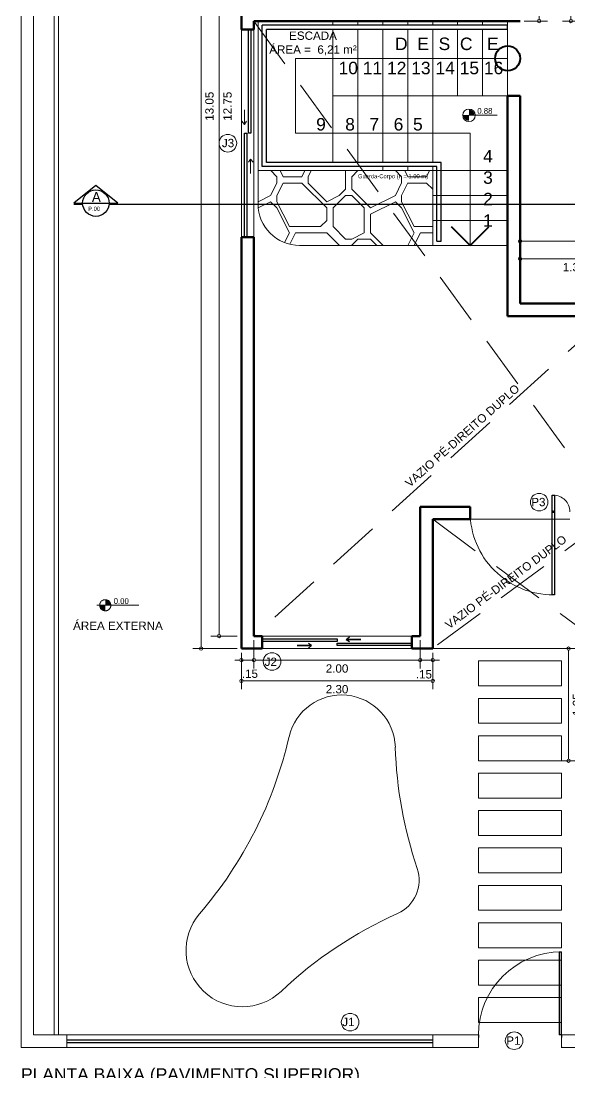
# Model space of a CAD drawing. Header units: millimetres. Extents: x 13 to 97.1, y 11.9 to 71.3.
# Drawn here: x 37.18 to 43.78, y 32.06 to 44.71 of the extents above; entities that cross this region are included whole.
import ezdxf

# ---------------------------------------------------------------- set-up
doc = ezdxf.new("R2010")
doc.units = ezdxf.units.MM
doc.linetypes.add('TRACEJADA', pattern=[19.05, 12.7, -6.35])
for name, color, linetype, lineweight in [('COTAS', 7, 'Continuous', 13), ('DESNÍVEL', 3, 'Continuous', 15), ('GUARDA-CORPO', 30, 'Continuous', 25), ('JANELA', 2, 'Continuous', 25), ('PAREDE CORTADA', 6, 'Continuous', 60), ('PEITORIL', 4, 'Continuous', 15), ('PORTAS', 1, 'Continuous', 25), ('PROJEÇÃO', 7, 'TRACEJADA', 15), ('TEXTO AMBIENTE', 7, 'Continuous', 30), ('TEXTO TÍTULO', 7, 'Continuous', 40), ('TRAÇO FINO', 7, 'Continuous', 13)]:
    doc.layers.add(name, color=color, linetype=linetype, lineweight=lineweight)
doc.layers.add('LINHA DE CORTE', color=2, linetype='Continuous')
doc.styles.get("Standard").update_dxf_attribs({"font": 'arial.ttf'})
doc.styles.add('STYLE2', font='stylu.ttf', dxfattribs={"height": 0.05})
doc.styles.add('STYLUS', font='stylu.ttf')
doc.dimstyles.new('Cota Projetos Arquitetônicos', dxfattribs={"dimtxt": 0.1, "dimasz": 0.04, "dimexe": 0.1, "dimexo": 0.05, "dimgap": 0.05, "dimtad": 4, "dimzin": 4, "dimdsep": 46, "dimtxsty": 'Standard', "dimblk": 'DOTBLANK', "dimcen": 0.09, "dimclrd": 7, "dimclre": 7, "dimclrt": 7, "dimadec": 0, "dimazin": 0, "dimtfac": 1, "dimtmove": 2, "dimatfit": 3, "dimfxl": 1, "dimtolj": 1, "dimtzin": 0, "dimlwd": 13, "dimlwe": 13, "dimarcsym": 0})

# ---------------------------------------------------------------- blocks, each defined once
blk = doc.blocks.new('símblo de nivel_PLANTA')
h = blk.add_hatch(color=256)
h.paths.add_polyline_path([(0, 0.331), (0, 0.264), (0.068, 0.264, 0.414214)])
h.paths.add_polyline_path([(0, 0.264), (-0.068, 0.264, 0.414214), (0, 0.196)])
for p, q in [((-0.1, 0.264), (0.403, 0.264)), ((-0.068, 0.264), (0.246, 0.264)), ((-0.068, 0.264), (0.246, 0.264))]:
    blk.add_line(p, q)
blk.add_circle((0, 0.264), 0.0675)
at = {"style": 'STYLUS'}
blk.add_text('0.00', height=0.07, dxfattribs=at).set_placement((0.101, 0.28))
blk = doc.blocks.new('_DotBlank')
at = {"color": 0, "linetype": 'ByBlock', "lineweight": -2}
blk.add_line((-0.5, 0), (-1, 0), dxfattribs=at)
blk.add_circle((0, 0), 0.5, dxfattribs=at)
blk = doc.blocks.new('*D411')
at = {"layer": 'COTAS', "color": 7, "linetype": 'Continuous', "lineweight": 13, "transparency": 16777216}
for p, q in [((39.779, 50.213), (39.244, 50.213)), ((39.344, 50.173), (39.344, 37.203)), ((39.779, 37.163), (39.244, 37.163))]:
    blk.add_line(p, q, dxfattribs=at)
at = {"layer": 'Defpoints', "color": 0, "transparency": 16777216}
for p in [(39.829, 50.213), (39.344, 37.163), (39.829, 37.163)]:
    blk.add_point(p, dxfattribs=at)
at = {"layer": 'COTAS', "color": 7, "lineweight": 13, "transparency": 16777216, "xscale": 0.04, "yscale": 0.04, "zscale": 0.04}
for p, rotation in [((39.344, 50.213), 90), ((39.344, 37.163), 270)]:
    blk.add_blockref('_DotBlank', p, dxfattribs=dict(at, rotation=rotation))
at = {"layer": 'COTAS', "color": 7, "transparency": 16777216, "insert": (39.445, 43.688), "char_height": 0.1, "attachment_point": 5, "rotation": 90}
blk.add_mtext('\\A1;13.05', dxfattribs=at)
blk = doc.blocks.new('*D315')
at = {"layer": 'COTAS', "color": 7, "linetype": 'Continuous', "lineweight": 13, "transparency": 16777216}
for p, q in [((39.779, 50.063), (39.46, 50.063)), ((39.56, 37.353), (39.56, 50.023)), ((39.779, 37.313), (39.46, 37.313))]:
    blk.add_line(p, q, dxfattribs=at)
at = {"layer": 'Defpoints', "color": 0, "transparency": 16777216}
for p in [(39.56, 50.063), (39.829, 50.063), (39.829, 37.313)]:
    blk.add_point(p, dxfattribs=at)
at = {"layer": 'COTAS', "color": 7, "lineweight": 13, "transparency": 16777216, "xscale": 0.04, "yscale": 0.04, "zscale": 0.04}
for p, rotation in [((39.56, 50.063), 90), ((39.56, 37.313), 270)]:
    blk.add_blockref('_DotBlank', p, dxfattribs=dict(at, rotation=rotation))
at = {"layer": 'COTAS', "color": 7, "transparency": 16777216, "insert": (39.662, 43.688), "char_height": 0.1, "attachment_point": 5, "rotation": 90}
blk.add_mtext('\\A1;12.75', dxfattribs=at)
blk = doc.blocks.new('*D422')
at = {"layer": 'COTAS', "color": 7, "linetype": 'Continuous', "lineweight": 13, "transparency": 16777216}
for p, q in [((44.059, 46.663), (43.69, 46.663)), ((43.79, 44.753), (43.79, 46.623)), ((44.059, 44.713), (43.69, 44.713))]:
    blk.add_line(p, q, dxfattribs=at)
at = {"layer": 'Defpoints', "color": 0, "transparency": 16777216}
for p in [(43.79, 46.663), (44.109, 46.663), (44.109, 44.713)]:
    blk.add_point(p, dxfattribs=at)
at = {"layer": 'COTAS', "color": 7, "lineweight": 13, "transparency": 16777216, "xscale": 0.04, "yscale": 0.04, "zscale": 0.04}
for p, rotation in [((43.79, 46.663), 90), ((43.79, 44.713), 270)]:
    blk.add_blockref('_DotBlank', p, dxfattribs=dict(at, rotation=rotation))
at = {"layer": 'COTAS', "color": 7, "transparency": 16777216, "insert": (43.891, 45.688), "char_height": 0.1, "attachment_point": 5, "rotation": 90}
blk.add_mtext('\\A1;1.95', dxfattribs=at)
blk = doc.blocks.new('*D423')
at = {"layer": 'COTAS', "color": 7, "linetype": 'Continuous', "lineweight": 13, "transparency": 16777216}
for p, q in [((43.229, 47.463), (43.509, 47.463)), ((43.409, 47.423), (43.409, 44.753)), ((43.229, 44.713), (43.509, 44.713))]:
    blk.add_line(p, q, dxfattribs=at)
at = {"layer": 'Defpoints', "color": 0, "transparency": 16777216}
for p in [(43.179, 47.463), (43.179, 44.713), (43.409, 44.713)]:
    blk.add_point(p, dxfattribs=at)
at = {"layer": 'COTAS', "color": 7, "lineweight": 13, "transparency": 16777216, "xscale": 0.04, "yscale": 0.04, "zscale": 0.04}
for p, rotation in [((43.409, 47.463), 90), ((43.409, 44.713), 270)]:
    blk.add_blockref('_DotBlank', p, dxfattribs=dict(at, rotation=rotation))
at = {"layer": 'COTAS', "color": 7, "transparency": 16777216, "insert": (43.51, 46.088), "char_height": 0.1, "attachment_point": 5, "rotation": 90}
blk.add_mtext('\\A1;2.75', dxfattribs=at)
blk = doc.blocks.new('*D336')
at = {"layer": 'COTAS', "color": 7, "linetype": 'Continuous', "lineweight": 13, "transparency": 16777216}
for p, q in [((43.179, 41.363), (43.179, 41.952)), ((44.479, 41.363), (44.479, 41.952)), ((43.219, 41.852), (44.439, 41.852))]:
    blk.add_line(p, q, dxfattribs=at)
at = {"layer": 'Defpoints', "color": 0, "transparency": 16777216}
for p in [(44.479, 41.852), (43.179, 41.313), (44.479, 41.313)]:
    blk.add_point(p, dxfattribs=at)
at = {"layer": 'COTAS', "color": 7, "lineweight": 13, "transparency": 16777216, "xscale": 0.04, "yscale": 0.04, "zscale": 0.04, "rotation": 180}
blk.add_blockref('_DotBlank', (43.179, 41.852), dxfattribs=at)
at = {"layer": 'COTAS', "color": 7, "lineweight": 13, "transparency": 16777216, "xscale": 0.04, "yscale": 0.04, "zscale": 0.04}
blk.add_blockref('_DotBlank', (44.479, 41.852), dxfattribs=at)
at = {"layer": 'COTAS', "color": 7, "transparency": 16777216, "insert": (43.829, 41.751), "char_height": 0.1, "attachment_point": 5}
blk.add_mtext('\\A1;1.30', dxfattribs=at)
blk = doc.blocks.new('*D339')
at = {"layer": 'COTAS', "color": 7, "linetype": 'Continuous', "lineweight": 13, "transparency": 16777216}
for p, q in [((43.179, 41.363), (43.179, 42.163)), ((49.379, 41.363), (49.379, 42.163)), ((49.339, 42.063), (43.219, 42.063))]:
    blk.add_line(p, q, dxfattribs=at)
at = {"layer": 'Defpoints', "color": 0, "transparency": 16777216}
for p in [(43.179, 42.063), (43.179, 41.313), (49.379, 41.313)]:
    blk.add_point(p, dxfattribs=at)
at = {"layer": 'COTAS', "color": 7, "lineweight": 13, "transparency": 16777216, "xscale": 0.04, "yscale": 0.04, "zscale": 0.04, "rotation": 180}
blk.add_blockref('_DotBlank', (43.179, 42.063), dxfattribs=at)
at = {"layer": 'COTAS', "color": 7, "lineweight": 13, "transparency": 16777216, "xscale": 0.04, "yscale": 0.04, "zscale": 0.04}
blk.add_blockref('_DotBlank', (49.379, 42.063), dxfattribs=at)
at = {"layer": 'COTAS', "color": 7, "transparency": 16777216, "insert": (46.279, 41.962), "char_height": 0.1, "attachment_point": 5}
blk.add_mtext('\\A1;6.20', dxfattribs=at)
blk = doc.blocks.new('*D361')
at = {"layer": 'Defpoints', "color": 0, "transparency": 16777216}
for p in [(44.229, 37.163), (43.763, 35.813), (44.229, 35.813)]:
    blk.add_point(p, dxfattribs=at)
at = {"layer": 'TEXTO TÍTULO', "color": 7, "linetype": 'Continuous', "lineweight": 13, "transparency": 16777216}
for p, q in [((44.179, 37.163), (43.663, 37.163)), ((43.763, 37.123), (43.763, 35.853)), ((44.179, 35.813), (43.663, 35.813))]:
    blk.add_line(p, q, dxfattribs=at)
at = {"layer": 'TEXTO TÍTULO', "color": 7, "lineweight": 13, "transparency": 16777216, "xscale": 0.04, "yscale": 0.04, "zscale": 0.04}
for p, rotation in [((43.763, 37.163), 90), ((43.763, 35.813), 270)]:
    blk.add_blockref('_DotBlank', p, dxfattribs=dict(at, rotation=rotation))
at = {"layer": 'TEXTO TÍTULO', "color": 7, "transparency": 16777216, "insert": (43.864, 36.488), "char_height": 0.1, "attachment_point": 5, "rotation": 90}
blk.add_mtext('\\A1;1.35', dxfattribs=at)
blk = doc.blocks.new('*D364')
at = {"layer": 'Defpoints', "color": 0, "transparency": 16777216}
for p in [(39.829, 37.163), (39.979, 37.163), (39.979, 37.023)]:
    blk.add_point(p, dxfattribs=at)
at = {"layer": 'TEXTO TÍTULO', "color": 7, "linetype": 'Continuous', "lineweight": 13, "transparency": 16777216}
for p, q in [((39.829, 37.113), (39.829, 36.923)), ((39.979, 37.113), (39.979, 36.923)), ((39.789, 37.023), (39.749, 37.023)), ((39.829, 37.023), (39.979, 37.023)), ((40.019, 37.023), (40.059, 37.023))]:
    blk.add_line(p, q, dxfattribs=at)
at = {"layer": 'TEXTO TÍTULO', "color": 7, "lineweight": 13, "transparency": 16777216, "xscale": 0.04, "yscale": 0.04, "zscale": 0.04}
blk.add_blockref('_DotBlank', (39.829, 37.023), dxfattribs=at)
at = {"layer": 'TEXTO TÍTULO', "color": 7, "lineweight": 13, "transparency": 16777216, "xscale": 0.04, "yscale": 0.04, "zscale": 0.04, "rotation": 180}
blk.add_blockref('_DotBlank', (39.979, 37.023), dxfattribs=at)
at = {"layer": 'TEXTO TÍTULO', "color": 7, "transparency": 16777216, "insert": (39.931, 36.859), "char_height": 0.1, "attachment_point": 5}
blk.add_mtext('\\A1;.15', dxfattribs=at)
blk = doc.blocks.new('*D365')
at = {"layer": 'Defpoints', "color": 0, "transparency": 16777216}
for p in [(39.979, 37.313), (41.979, 37.313), (41.979, 37.023)]:
    blk.add_point(p, dxfattribs=at)
at = {"layer": 'TEXTO TÍTULO', "color": 7, "linetype": 'Continuous', "lineweight": 13, "transparency": 16777216}
for p, q in [((39.979, 37.263), (39.979, 36.923)), ((41.979, 37.263), (41.979, 36.923)), ((40.019, 37.023), (41.939, 37.023))]:
    blk.add_line(p, q, dxfattribs=at)
at = {"layer": 'TEXTO TÍTULO', "color": 7, "lineweight": 13, "transparency": 16777216, "xscale": 0.04, "yscale": 0.04, "zscale": 0.04, "rotation": 180}
blk.add_blockref('_DotBlank', (39.979, 37.023), dxfattribs=at)
at = {"layer": 'TEXTO TÍTULO', "color": 7, "lineweight": 13, "transparency": 16777216, "xscale": 0.04, "yscale": 0.04, "zscale": 0.04}
blk.add_blockref('_DotBlank', (41.979, 37.023), dxfattribs=at)
at = {"layer": 'TEXTO TÍTULO', "color": 7, "transparency": 16777216, "insert": (40.979, 36.922), "char_height": 0.1, "attachment_point": 5}
blk.add_mtext('\\A1;2.00', dxfattribs=at)
blk = doc.blocks.new('*D366')
at = {"layer": 'Defpoints', "color": 0, "transparency": 16777216}
for p in [(39.829, 37.163), (42.129, 37.163), (42.129, 36.774)]:
    blk.add_point(p, dxfattribs=at)
at = {"layer": 'TEXTO TÍTULO', "color": 7, "linetype": 'Continuous', "lineweight": 13, "transparency": 16777216}
for p, q in [((39.829, 37.113), (39.829, 36.674)), ((42.129, 37.113), (42.129, 36.674)), ((39.869, 36.774), (42.089, 36.774))]:
    blk.add_line(p, q, dxfattribs=at)
at = {"layer": 'TEXTO TÍTULO', "color": 7, "lineweight": 13, "transparency": 16777216, "xscale": 0.04, "yscale": 0.04, "zscale": 0.04, "rotation": 180}
blk.add_blockref('_DotBlank', (39.829, 36.774), dxfattribs=at)
at = {"layer": 'TEXTO TÍTULO', "color": 7, "lineweight": 13, "transparency": 16777216, "xscale": 0.04, "yscale": 0.04, "zscale": 0.04}
blk.add_blockref('_DotBlank', (42.129, 36.774), dxfattribs=at)
at = {"layer": 'TEXTO TÍTULO', "color": 7, "transparency": 16777216, "insert": (40.979, 36.673), "char_height": 0.1, "attachment_point": 5}
blk.add_mtext('\\A1;2.30', dxfattribs=at)
blk = doc.blocks.new('*D367')
at = {"layer": 'Defpoints', "color": 0, "transparency": 16777216}
for p in [(41.979, 37.163), (42.129, 37.163), (42.129, 37.023)]:
    blk.add_point(p, dxfattribs=at)
at = {"layer": 'TEXTO TÍTULO', "color": 7, "linetype": 'Continuous', "lineweight": 13, "transparency": 16777216}
for p, q in [((41.979, 37.113), (41.979, 36.923)), ((42.129, 37.113), (42.129, 36.923)), ((41.939, 37.023), (41.899, 37.023)), ((41.979, 37.023), (42.129, 37.023)), ((42.169, 37.023), (42.209, 37.023))]:
    blk.add_line(p, q, dxfattribs=at)
at = {"layer": 'TEXTO TÍTULO', "color": 7, "lineweight": 13, "transparency": 16777216, "xscale": 0.04, "yscale": 0.04, "zscale": 0.04}
blk.add_blockref('_DotBlank', (41.979, 37.023), dxfattribs=at)
at = {"layer": 'TEXTO TÍTULO', "color": 7, "lineweight": 13, "transparency": 16777216, "xscale": 0.04, "yscale": 0.04, "zscale": 0.04, "rotation": 180}
blk.add_blockref('_DotBlank', (42.129, 37.023), dxfattribs=at)
at = {"layer": 'TEXTO TÍTULO', "color": 7, "transparency": 16777216, "insert": (42.023, 36.852), "char_height": 0.1, "attachment_point": 5}
blk.add_mtext('\\A1;.15', dxfattribs=at)

msp = doc.modelspace()

# ---------------------------------------------------------------- hatches: boundary and pattern name
at = {"layer": 'COTAS'}
h = msp.add_hatch(color=256, dxfattribs=at)
h.paths.add_polyline_path([(42.564, 43.648), (42.564, 43.581), (42.632, 43.581, 0.414214)])
h.paths.add_polyline_path([(42.564, 43.581), (42.497, 43.581, 0.414214), (42.564, 43.513)])
h = msp.add_hatch(dxfattribs=at)
h.set_pattern_fill('PIETRA5', color=256, scale=1.5, pattern_type=2)
h.set_pattern_definition([(0, (41.0792, 42.0882), (1.5, 1.5), [0.075, -0.075, 0.15, -1.2]), (0, (40.4792, 42.1632), (1.5, 1.5), [0.375, -1.125]), (0, (40.4042, 42.2382), (1.5, 1.5), [0.375, -1.125]), (0, (41.0792, 42.6132), (1.5, 1.5), [0.075, -1.425]), (0, (40.3292, 42.7632), (1.5, 1.5), [0.225, -1.275]), (0, (40.3292, 42.8382), (1.5, 1.5), [0.225, -1.275]), (0, (41.2292, 42.9132), (1.5, 1.5), [0.45, -1.05]), (0, (41.1542, 42.9882), (1.5, 1.5), [0.45, -1.05]), (0, (40.7792, 43.1382), (1.5, 1.5), [0.15, -1.35]), (0, (40.8542, 43.2132), (1.5, 1.5), [0.075, -1.425]), (0, (40.1792, 43.3632), (1.5, 1.5), [0.075, -0.075, 0.075, -1.275]), (90, (40.1792, 43.0632), (-1.5, 1.5), [0.225, -1.275]), (90, (40.2542, 42.5382), (-1.5, 1.5), [0.075, -0.15, 0.075, -0.15, 0.3, -0.75]), (90, (40.4042, 43.4382), (-1.5, 1.5), [0.075, -1.425]), (90, (40.6292, 42.7632), (-1.5, 1.5), [0.075, -1.425]), (90, (40.7042, 43.1382), (-1.5, 1.5), [0.075, -1.425]), (90, (40.8542, 42.3132), (-1.5, 1.5), [0.15, -1.35]), (90, (40.9292, 42.2382), (-1.5, 1.5), [0.225, -1.275]), (90, (41.0042, 43.1382), (-1.5, 1.5), [0.15, -0.075, 0.15, -1.125]), (90, (41.0792, 42.6882), (-1.5, 1.5), [0.3, -1.2]), (90, (41.1542, 42.6882), (-1.5, 1.5), [0.15, -1.35]), (90, (41.3042, 42.1632), (-1.5, 1.5), [0.3, -1.2]), (90, (41.3792, 42.1632), (-1.5, 1.5), [0.225, -1.275]), (45, (40.7792, 42.2382), (0, 1.5), [0.10607, -2.01525]), (45, (41.0042, 42.6132), (0, 1.5), [0.10607, -2.01525]), (45, (41.1542, 42.8382), (0, 1.5), [0.10607, -2.01525]), (45, (40.1042, 42.9882), (0, 1.5), [0.10607, -2.01525]), (45, (40.2542, 43.2882), (0, 1.5), [0.10607, -2.01525]), (45, (40.9292, 42.4632), (0, 1.5), [0.2121, -1.9092]), (45, (41.0792, 43.4382), (0, 1.5), [0.21213, -1.9092]), (135, (41.0042, 42.0132), (-1.5, 2e-16), [0.2121, -1.9092]), (135, (41.0792, 42.0882), (-1.5, 2e-16), [0.2121, -1.9092]), (135, (41.3042, 42.4632), (-1.5, 2e-16), [0.2121, -1.9092]), (135, (41.0792, 42.9882), (-1.5, 2e-16), [0.2121, -1.9092]), (135, (41.1542, 42.9882), (-1.5, 2e-16), [0.21213, -1.9092]), (135, (40.8542, 42.5382), (-1.5, 2e-16), [0.3182, -1.8031]), (135, (41.3792, 42.4632), (-1.5, 2e-16), [0.3182, -1.8031]), (135, (40.8542, 42.4632), (-1.5, 2e-16), [0.42426, -1.69706]), (135, (40.1792, 43.3632), (-1.5, 2e-16), [0.42426, -1.69706]), (135, (40.1792, 43.2882), (-1.5, 2e-16), [0.42426, -1.69706]), (135, (40.2542, 42.4632), (-1.5, 2e-16), [0.10607, -2.01525]), (135, (40.2542, 42.8382), (-1.5, 2e-16), [0.10607, -2.01525]), (26.565, (41.1542, 42.0882), (1.5, 6e-10), [0.1677, -3.1864]), (26.565, (40.8542, 42.5382), (1.5, 6e-10), [0.1677, -3.1864]), (26.565, (41.3792, 42.3882), (1.5, 6e-10), [0.3354, -3.0187]), (26.565, (41.3792, 42.4632), (1.5, 6e-10), [0.3354, -3.0187]), (63.435, (40.9292, 43.2132), (8e-11, 1.5), [0.1677, -1.677, 0.3354, -1.174]), (63.435, (40.1792, 42.6132), (8e-11, 1.5), [0.1677, -3.1864]), (63.435, (40.4042, 42.0132), (8e-11, 1.5), [0.1677, -3.1864]), (63.435, (40.2542, 42.6132), (8e-11, 1.5), [0.1677, -3.1864]), (63.435, (41.0042, 43.2882), (8e-11, 1.5), [0.1677, -3.1864]), (63.435, (40.9292, 43.2132), (8e-11, 1.5), [0.1677, -3.1864]), (63.435, (40.6292, 42.8382), (8e-11, 1.5), [0.3354, -3.0187]), (63.435, (40.5542, 42.8382), (8e-11, 1.5), [0.3354, -3.0187]), (116.565, (40.3292, 42.8382), (-6e-10, 1.5), [0.1677, -3.1864]), (116.565, (40.4042, 42.1632), (-6e-10, 1.5), [0.3354, -3.0187]), (116.565, (40.4042, 42.2382), (-6e-10, 1.5), [0.3354, -3.0187]), (153.435, (40.7042, 43.2132), (-1.5, 8e-11), [0.3354, -3.0187]), (153.435, (40.8542, 43.2132), (-1.5, 8e-11), [0.5031, -2.851])])
h.paths.add_polyline_path([(42.129, 42.913), (40.029, 42.913), (40.029, 42.513, 0.414214), (40.529, 42.013), (42.129, 42.013)])
h.paths.add_polyline_path([(41.214, 42.793), (42.083, 42.793), (42.083, 42.896), (41.214, 42.896)], flags=24)

# ---------------------------------------------------------------- linework, layer by layer
at = {"layer": 'COTAS', "ltscale": 0.06}
msp.add_line((42.565, 43.58), (42.904, 43.58), dxfattribs=at)
at = {"layer": 'COTAS'}
for p, q in [((42.679, 32.513), (42.679, 32.363)), ((43.679, 32.363), (43.679, 32.513)), ((44.479, 32.363), (43.679, 32.363))]:
    msp.add_line(p, q, dxfattribs=at)
at = {"layer": 'COTAS', "ltscale": 0.06}
msp.add_circle((42.565, 43.579), 0.0751, dxfattribs=at)
at = {"layer": 'COTAS'}
for centre in [(39.666, 43.243), (39.666, 43.243), (43.409, 38.924), (40.197, 37.007), (41.136, 32.667), (43.108, 32.444)]:
    msp.add_circle(centre, 0.106, dxfattribs=at)
at = {"layer": 'DESNÍVEL'}
for p, q in [((43.779, 38.718), (42.579, 38.718)), ((42.129, 37.163), (44.229, 37.163))]:
    msp.add_line(p, q, dxfattribs=at)
at = {"layer": 'GUARDA-CORPO'}
for p, q in [((40.079, 42.963), (40.079, 44.663)), ((43.029, 44.663), (40.079, 44.663)), ((40.129, 43.013), (40.129, 44.613)), ((43.029, 44.613), (40.129, 44.613)), ((43.029, 44.613), (43.029, 44.663)), ((42.179, 42.963), (40.079, 42.963)), ((42.229, 43.013), (40.129, 43.013)), ((42.179, 42.063), (42.179, 42.963)), ((42.229, 42.063), (42.229, 43.013)), ((42.179, 42.063), (42.229, 42.063))]:
    msp.add_line(p, q, dxfattribs=at)
at = {"layer": 'GUARDA-CORPO', "ltscale": 0.06}
for p, q in [((40.673, 37.201), (40.635, 37.225)), ((41.089, 37.273), (41.128, 37.305)), ((41.263, 37.273), (41.089, 37.273)), ((41.09, 37.272), (41.127, 37.247)), ((41.091, 37.273), (41.263, 37.273)), ((40.672, 37.2), (40.5, 37.2)), ((40.5, 37.2), (40.673, 37.2)), ((40.673, 37.2), (40.634, 37.168))]:
    msp.add_line(p, q, dxfattribs=at)
at = {"layer": 'JANELA'}
for p, q in [((39.864, 42.113), (39.894, 42.113)), ((37.729, 32.453), (42.129, 32.453)), ((37.729, 32.423), (42.129, 32.423))]:
    msp.add_line(p, q, dxfattribs=at)
for points in [[(39.914, 43.363), (39.914, 44.613), (39.944, 44.613), (39.944, 43.363)], [(40.979, 37.248), (40.079, 37.248), (40.079, 37.278), (40.979, 37.278)], [(40.979, 37.228), (41.879, 37.228), (41.879, 37.198), (40.979, 37.198)]]:
    msp.add_lwpolyline(points, close=True, dxfattribs=at)
msp.add_lwpolyline([(39.864, 42.113), (39.864, 43.363), (39.894, 43.363), (39.894, 42.113)], dxfattribs=at)
at = {"layer": 'LINHA DE CORTE'}
for p, q in [((38.079, 42.733), (37.814, 42.522)), ((38.344, 42.522), (38.079, 42.733)), ((37.814, 42.522), (38.238, 42.522)), ((37.814, 42.508), (37.921, 42.508)), ((38.237, 42.508), (38.447, 42.508)), ((38.238, 42.522), (38.344, 42.522)), ((38.447, 42.508), (50.315, 42.508))]:
    msp.add_line(p, q, dxfattribs=at)
msp.add_circle((38.079, 42.522), 0.159, dxfattribs=at)
at = {"layer": 'PAREDE CORTADA'}
for p, q in [((39.829, 44.613), (39.829, 44.863)), ((43.029, 44.713), (39.979, 44.713)), ((43.029, 44.713), (39.979, 44.713)), ((39.979, 44.613), (39.979, 44.713)), ((43.029, 44.713), (43.179, 44.713)), ((39.979, 44.613), (39.829, 44.613)), ((43.029, 43.813), (43.179, 43.813)), ((43.029, 43.813), (43.029, 41.163)), ((43.179, 41.863), (43.179, 43.813)), ((39.829, 37.163), (39.829, 42.113)), ((39.979, 42.113), (39.829, 42.113)), ((39.979, 39.463), (39.979, 42.113)), ((43.179, 41.863), (43.179, 41.313)), ((44.229, 41.313), (43.179, 41.313)), ((44.229, 41.163), (43.029, 41.163)), ((39.979, 40.513), (39.979, 37.313)), ((42.579, 38.868), (41.979, 38.868)), ((41.979, 38.868), (41.979, 37.313)), ((42.579, 38.868), (42.579, 38.718)), ((42.129, 37.163), (42.129, 38.718)), ((42.579, 38.718), (42.129, 38.718)), ((40.079, 37.313), (39.979, 37.313)), ((40.079, 37.313), (40.079, 37.163)), ((41.879, 37.313), (41.879, 37.163)), ((41.879, 37.313), (41.979, 37.313)), ((39.979, 37.163), (39.829, 37.163)), ((39.979, 37.163), (39.829, 37.163)), ((40.079, 37.163), (39.979, 37.163)), ((40.079, 37.163), (39.979, 37.163)), ((41.979, 37.163), (41.879, 37.163)), ((42.129, 37.163), (41.979, 37.163))]:
    msp.add_line(p, q, dxfattribs=at)
at = {"layer": 'PEITORIL'}
for p, q in [((39.829, 44.613), (39.829, 42.113)), ((39.979, 42.113), (39.979, 44.613)), ((41.879, 37.313), (40.079, 37.313)), ((41.879, 37.163), (40.079, 37.163)), ((37.729, 32.513), (42.129, 32.513)), ((37.729, 32.363), (42.129, 32.363))]:
    msp.add_line(p, q, dxfattribs=at)
at = {"layer": 'PORTAS'}
for p, q in [((43.589, 38.808), (43.569, 38.808)), ((43.579, 38.818), (43.579, 38.798)), ((43.649, 33.513), (43.649, 32.513)), ((43.649, 33.513), (43.679, 33.513)), ((43.679, 32.513), (43.679, 33.513)), ((42.679, 32.513), (42.679, 32.483)), ((43.679, 32.513), (43.649, 32.513)), ((43.679, 32.513), (43.679, 32.483)), ((43.679, 32.513), (43.679, 32.483)), ((43.684, 32.363), (43.674, 32.363))]:
    msp.add_line(p, q, dxfattribs=at)
msp.add_lwpolyline([(43.564, 38.808), (43.564, 39.008), (43.594, 39.008), (43.594, 38.808), (43.594, 37.808), (43.564, 37.808)], close=True, dxfattribs=at)
msp.add_circle((43.579, 38.808), 0.01, dxfattribs=at)
at = {"layer": 'PROJEÇÃO', "ltscale": 0.05}
for p, q in [((39.979, 44.713), (44.229, 38.868)), ((44.229, 41.163), (39.979, 37.313)), ((44.229, 38.718), (42.129, 37.163)), ((42.129, 38.718), (44.229, 37.163))]:
    msp.add_line(p, q, dxfattribs=at)
at = {"layer": 'PROJEÇÃO'}
for p, q in [((40.479, 43.363), (40.479, 44.263)), ((43.029, 44.263), (40.479, 44.263)), ((42.579, 43.363), (40.479, 43.363)), ((42.579, 42.013), (42.579, 43.363))]:
    msp.add_line(p, q, dxfattribs=at)
for centre, radius, start, end in [((43.579, 38.808), 0.2, 0, 90), ((43.579, 38.808), 1, 179.7639, 270), ((43.679, 32.513), 1, 90, 180)]:
    msp.add_arc(centre, radius, start, end, dxfattribs=at)
at = {"layer": 'TEXTO TÍTULO'}
for q in [(42.354, 42.238), (42.804, 42.238)]:
    msp.add_line((42.579, 42.013), q, dxfattribs=at)
msp.add_circle((43.029, 44.263), 0.15, dxfattribs=at)
at = {"layer": 'TRAÇO FINO'}
for p, q in [((37.179, 32.363), (37.179, 52.363)), ((37.329, 32.513), (37.329, 52.213)), ((37.579, 32.513), (37.579, 51.963)), ((37.629, 32.513), (37.629, 51.913)), ((40.029, 42.913), (40.029, 44.713)), ((43.029, 44.713), (40.029, 44.713)), ((40.929, 44.663), (40.929, 44.713)), ((41.229, 44.663), (41.229, 44.713)), ((41.529, 44.663), (41.529, 44.713)), ((41.829, 44.663), (41.829, 44.713)), ((42.129, 44.663), (42.129, 44.713)), ((42.429, 44.663), (42.429, 44.713)), ((42.729, 44.663), (42.729, 44.713)), ((43.029, 42.013), (43.029, 44.713)), ((40.929, 43.013), (40.929, 44.613)), ((41.229, 43.013), (41.229, 44.613)), ((41.529, 43.013), (41.529, 44.613)), ((41.829, 43.013), (41.829, 44.613)), ((42.129, 43.013), (42.129, 44.613)), ((42.429, 43.813), (42.429, 44.613)), ((42.729, 43.813), (42.729, 44.613)), ((43.029, 43.813), (40.929, 43.813)), ((42.129, 42.913), (40.029, 42.913)), ((40.029, 42.913), (40.029, 42.513)), ((41.529, 42.913), (41.529, 42.963)), ((41.829, 42.913), (41.829, 42.963)), ((42.129, 42.013), (42.129, 42.963)), ((42.129, 42.913), (43.029, 42.913)), ((42.129, 42.613), (43.029, 42.613)), ((42.129, 42.313), (43.029, 42.313)), ((40.529, 42.013), (42.129, 42.013)), ((42.129, 42.013), (43.029, 42.013)), ((43.679, 37.013), (42.679, 37.013)), ((42.679, 37.013), (42.679, 36.713)), ((43.679, 37.013), (43.679, 36.713)), ((43.679, 36.713), (42.679, 36.713)), ((43.679, 36.563), (42.679, 36.563)), ((42.679, 36.563), (42.679, 36.263)), ((43.679, 36.563), (43.679, 36.263)), ((43.679, 36.263), (42.679, 36.263)), ((43.679, 36.113), (42.679, 36.113)), ((42.679, 36.113), (42.679, 35.813)), ((43.679, 36.113), (43.679, 35.813)), ((43.679, 35.813), (42.679, 35.813)), ((43.679, 35.663), (42.679, 35.663)), ((42.679, 35.663), (42.679, 35.363)), ((43.679, 35.663), (43.679, 35.363)), ((43.679, 35.363), (42.679, 35.363)), ((43.679, 35.213), (42.679, 35.213)), ((42.679, 35.213), (42.679, 34.913)), ((43.679, 35.213), (43.679, 34.913)), ((43.679, 34.913), (42.679, 34.913)), ((43.679, 34.763), (42.679, 34.763)), ((42.679, 34.763), (42.679, 34.463)), ((43.679, 34.763), (43.679, 34.463)), ((43.679, 34.463), (42.679, 34.463)), ((43.679, 34.313), (42.679, 34.313)), ((42.679, 34.313), (42.679, 34.013)), ((43.679, 34.313), (43.679, 34.013)), ((43.679, 34.013), (42.679, 34.013)), ((43.679, 33.863), (42.679, 33.863)), ((42.679, 33.863), (42.679, 33.563)), ((43.679, 33.863), (43.679, 33.563)), ((43.679, 33.563), (42.679, 33.563)), ((43.679, 33.413), (42.679, 33.413)), ((42.679, 33.413), (42.679, 33.113)), ((43.679, 33.413), (43.679, 33.113)), ((43.679, 33.113), (42.679, 33.113)), ((43.679, 32.963), (42.679, 32.963)), ((42.679, 32.963), (42.679, 32.663)), ((43.679, 32.963), (43.679, 32.663)), ((43.679, 32.663), (42.679, 32.663)), ((37.329, 32.513), (37.729, 32.513)), ((37.729, 32.363), (37.729, 32.513)), ((42.129, 32.513), (42.129, 32.363)), ((42.129, 32.513), (42.679, 32.513)), ((42.679, 32.483), (42.679, 32.513)), ((43.679, 32.513), (44.479, 32.513)), ((37.179, 32.363), (37.729, 32.363)), ((42.129, 32.363), (42.679, 32.363)), ((43.684, 32.363), (44.479, 32.363))]:
    msp.add_line(p, q, dxfattribs=at)
at = {"layer": 'TRAÇO FINO', "ltscale": 0.06}
for p, q in [((39.866, 43.471), (39.866, 43.643)), ((39.866, 43.643), (39.866, 43.469)), ((39.866, 43.469), (39.834, 43.508)), ((39.867, 43.47), (39.891, 43.507)), ((39.938, 43.053), (39.913, 43.015)), ((39.939, 42.88), (39.939, 43.053)), ((39.939, 43.053), (39.971, 43.014)), ((39.939, 43.052), (39.939, 42.88))]:
    msp.add_line(p, q, dxfattribs=at)
at = {"layer": 'TRAÇO FINO'}
for centre, radius, start, end in [((40.529, 42.513), 0.5, 180, 270), ((41.033, 35.957), 0.647, 1.7006, 167.0253), ((35.53, 37.225), 5, 319.3818, 347.0253), ((46.677, 36.125), 5, 181.7006, 198.7652), ((41.527, 34.375), 0.439, 294.0901, 18.7652), ((39.84, 33.529), 0.677, 139.3818, 313.4898), ((43.747, 29.41), 5, 114.0901, 133.4898)]:
    msp.add_arc(centre, radius, start, end, dxfattribs=at)

# ---------------------------------------------------------------- block references
at = {"layer": 'PROJEÇÃO'}
msp.add_blockref('símblo de nivel_PLANTA', (38.192, 37.419), dxfattribs=at)

# ---------------------------------------------------------------- texts
at = {"layer": 'COTAS', "style": 'STYLUS'}
msp.add_text('0.88', height=0.07, dxfattribs=at).set_placement((42.665, 43.597))
at = {"layer": 'COTAS', "char_height": 0.1, "attachment_point": 9}
for s, insert in [('J3', (39.742, 43.194)), ('P3', (43.485, 38.874)), ('J2', (40.256, 36.952)), ('J1', (41.189, 32.618)), ('P1', (43.184, 32.395))]:
    msp.add_mtext_dynamic_manual_height_columns(s, width=0.21861, gutter_width=0.75, heights=[0], dxfattribs=dict(at, insert=insert))
at = {"layer": 'LINHA DE CORTE', "style": 'STYLE2'}
for s, height, p in [('A', 0.12, (38.031, 42.536)), ('P.00', 0.05, (37.987, 42.429))]:
    msp.add_text(s, height=height, dxfattribs=at).set_placement(p)
at = {"layer": 'PROJEÇÃO', "ltscale": 0.06, "insert": (41.676, 44.514), "char_height": 0.15, "attachment_point": 1}
msp.add_mtext_dynamic_manual_height_columns('D  E  S  C   E', width=1.22548, gutter_width=0.75, heights=[0.319], dxfattribs=at)
at = {"layer": 'PROJEÇÃO', "char_height": 0.15, "attachment_point": 1}
for s, insert in [('10 11 12 13 14 15 16', (40.997, 44.223)), ('  9    8   7   6  5', (40.611, 43.546)), ('4\\P{\\H0.03333x;\\P}3\\P{\\H0.03333x;\\P}2\\P{\\H0.03333x;\\P}1', (42.735, 43.163))]:
    msp.add_mtext_dynamic_manual_height_columns(s, width=2.1, gutter_width=12.5, heights=[0], dxfattribs=dict(at, insert=insert))
at = {"layer": 'TEXTO AMBIENTE', "attachment_point": 1}
for s, width, heights, insert, char_height in [('\\pxqc;ESCADA\\PÁREA =  6,21 m²', 1.12154, [0.441], (40.129, 44.587), 0.1), ('Guarda-Corpo (h = 1.00 m)', 0.85416, [0.0892], (41.23, 42.871), 0.05), ('ÁREA EXTERNA', 2.24915, [0], (37.805, 37.487), 0.1)]:
    msp.add_mtext_dynamic_manual_height_columns(s, width=width, gutter_width=12.5, heights=heights, dxfattribs=dict(at, insert=insert, char_height=char_height))
at = {"layer": 'TEXTO AMBIENTE', "char_height": 0.1, "attachment_point": 1}
for insert, rotation in [((41.786, 39.172), 41.5497), ((42.266, 37.472), 36.7622)]:
    msp.add_mtext_dynamic_manual_height_columns('VAZIO PÉ-DIREITO DUPLO', width=2.16464, gutter_width=12.5, heights=[0.646], dxfattribs=dict(at, insert=insert, rotation=rotation))
at = {"layer": 'TEXTO TÍTULO', "insert": (37.179, 32.113), "char_height": 0.15, "attachment_point": 1}
msp.add_mtext_dynamic_manual_height_columns('PLANTA BAIXA (PAVIMENTO SUPERIOR)\\PESCALA 1:50\\PÁREA CONSTRUÍDA: 100,90 m²', width=4.36166, gutter_width=12.5, heights=[0.871], dxfattribs=at)

# ---------------------------------------------------------------- dimensions: what is measured, and where the dimension line sits
at = {"layer": 'COTAS'}
for base, p1, p2, picture, middle in [((39.344, 37.163), (39.829, 50.213), (39.829, 37.163), '*D411', (39.445, 43.688)), ((39.56, 50.063), (39.829, 37.313), (39.829, 50.063), '*D315', (39.662, 43.688)), ((43.409, 44.713), (43.179, 47.463), (43.179, 44.713), '*D423', (43.51, 46.088)), ((43.79, 46.663), (44.109, 44.713), (44.109, 46.663), '*D422', (43.891, 45.688))]:
    dim = msp.add_linear_dim(base=base, p1=p1, p2=p2, angle=90, dimstyle='Cota Projetos Arquitetônicos', dxfattribs=at)
    dim.commit()
    dim.dimension.update_dxf_attribs({"geometry": picture, "text_midpoint": middle})
dim = msp.add_linear_dim(base=(43.179, 42.063), p1=(49.379, 41.313), p2=(43.179, 41.313), dimstyle='Cota Projetos Arquitetônicos', dxfattribs=at)
dim.commit()
dim.dimension.update_dxf_attribs({"geometry": '*D339', "text_midpoint": (46.279, 41.962)})
dim = msp.add_aligned_dim(p1=(43.179, 41.313), p2=(44.479, 41.313), distance=0.539, dimstyle='Cota Projetos Arquitetônicos', dxfattribs=at)
dim.commit()
dim.dimension.update_dxf_attribs({"geometry": '*D336', "text_midpoint": (43.829, 41.751)})
at = {"layer": 'TEXTO TÍTULO'}
dim = msp.add_linear_dim(base=(41.979, 37.023), p1=(39.979, 37.313), p2=(41.979, 37.313), dimstyle='Cota Projetos Arquitetônicos', dxfattribs=at)
dim.commit()
dim.dimension.update_dxf_attribs({"geometry": '*D365', "text_midpoint": (40.979, 36.922)})
for base, p1, p2, angle, picture, middle in [((39.979, 37.023), (39.829, 37.163), (39.979, 37.163), 0, '*D364', (39.931, 36.859)), ((42.129, 37.023), (41.979, 37.163), (42.129, 37.163), 360, '*D367', (42.023, 36.852))]:
    dim = msp.add_linear_dim(base=base, p1=p1, p2=p2, angle=angle, dimstyle='Cota Projetos Arquitetônicos', dxfattribs=at)
    dim.commit()
    dim.dimension.update_dxf_attribs({"geometry": picture, "text_midpoint": middle, "dimtype": 161})
for p1, p2, distance, picture, middle in [((39.829, 37.163), (42.129, 37.163), -0.389, '*D366', (40.979, 36.673)), ((44.229, 37.163), (44.229, 35.813), -0.466, '*D361', (43.864, 36.488))]:
    dim = msp.add_aligned_dim(p1=p1, p2=p2, distance=distance, dimstyle='Cota Projetos Arquitetônicos', dxfattribs=at)
    dim.commit()
    dim.dimension.update_dxf_attribs({"geometry": picture, "text_midpoint": middle})

doc.saveas('drawing.dxf')
